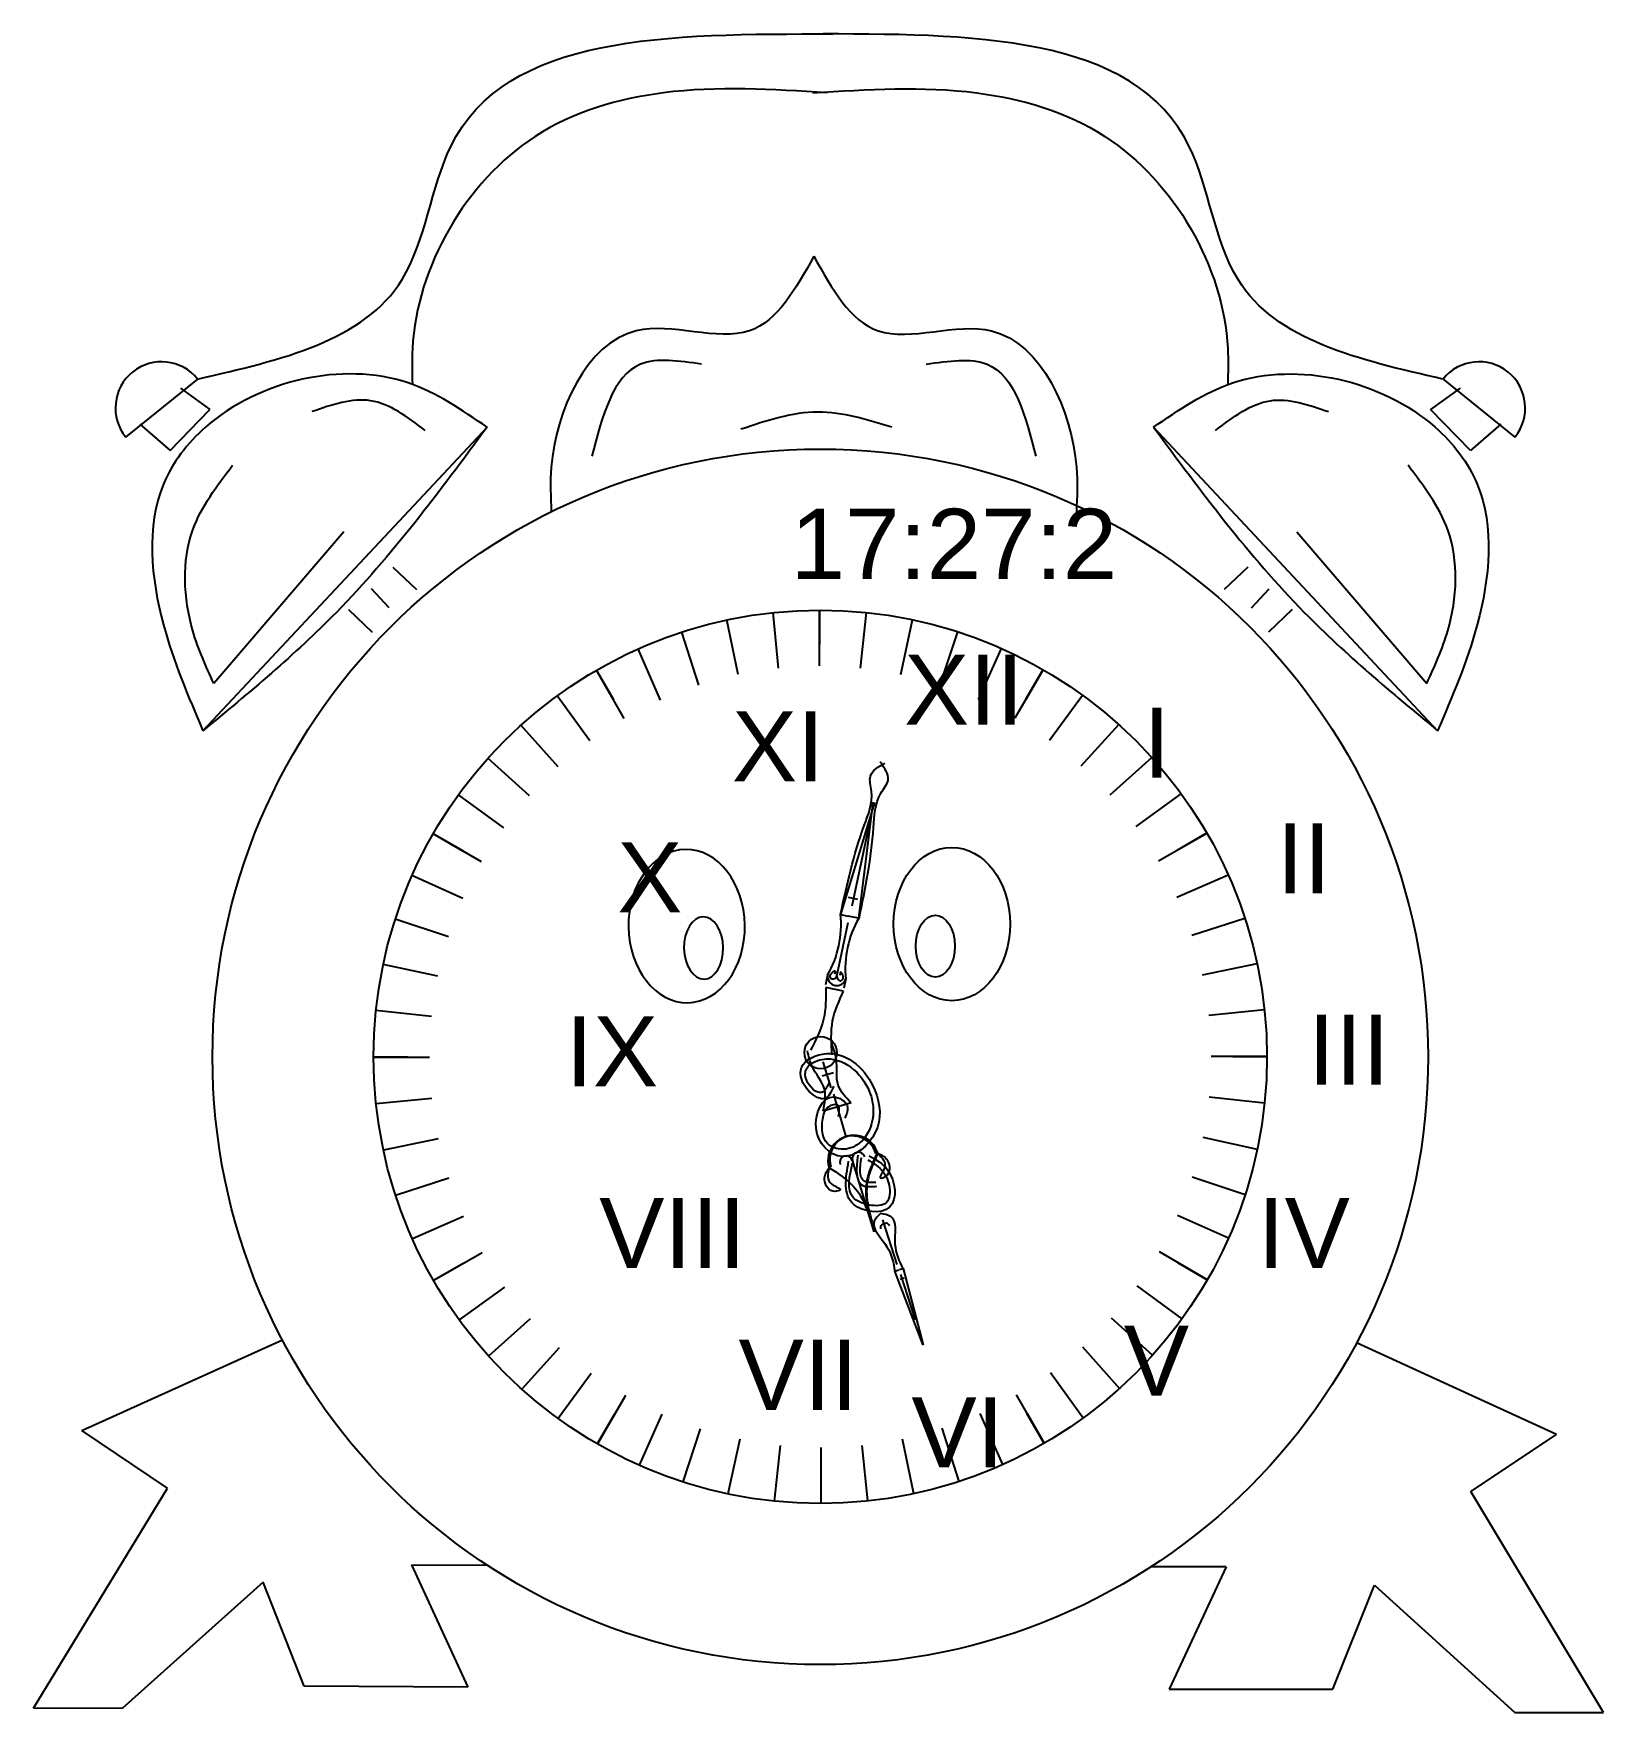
# Model space of a CAD drawing. Header units: millimetres. Extents: x -20683 to 20425, y -4676 to 18464.
# Drawn here: x -20683 to -4994, y -4676 to 12102 of the extents above; entities outside this region: 1.
import ezdxf

# ---------------------------------------------------------------- set-up
doc = ezdxf.new("R2010")
doc.units = ezdxf.units.MM
doc.styles.get("Standard").update_dxf_attribs({"font": 'arial.ttf'})

# ---------------------------------------------------------------- blocks, each defined once
blk = doc.blocks.new('*U5')
for p, q in [((-87, 3096), (-129, 2306)), ((-82, 3096), (-40, 2306)), ((-83, 2357), (-83, 2830)), ((-107, 2402), (-63, 2402)), ((-129, 2306), (-87, 2306)), ((-40, 2306), (-82, 2306)), ((-82, 2249), (-82, 1780))]:
    blk.add_line(p, q)
for points in [[(-79, 1711), (-166, 1769), (-123, 2050), (-123, 2306)], [(-82, 1711), (4, 1769), (-39, 2050), (-39, 2306)], [(-128, 1859), (-107, 1824), (-82, 1824)], [(-35, 1859), (-56, 1824), (-82, 1824)], [(-146, 1129), (-280, 1321), (-184, 1682), (148, 1545), (65, 1119)], [(-122, 1164), (-220, 1298), (-247, 1471), (-168, 1628), (2, 1599), (132, 1478), (33, 1145)], [(-129, 1405), (-22, 1356), (-68, 1121)], [(-124, 1446), (3, 1398), (-43, 1090)], [(-21, 360), (97, 449), (226, 336), (226, 83), (-54, 27), (-402, 522), (-276, 928), (114, 1054), (275, 708), (9, 462), (-91, 587), (-31, 698)], [(13, 315), (108, 382), (218, 214), (191, 118), (5, 69), (-244, 232), (-345, 516), (-320, 726), (-134, 960), (52, 995), (210, 890), (162, 603), (104, 545), (1, 545), (27, 662)]]:
    blk.add_spline(points, degree=3)
blk = doc.blocks.new('*U4')
for p, q in [((7, 2556), (-93, 1393)), ((-8, 2556), (92, 1393)), ((3, 1502), (3, 2432)), ((47, 1576), (-49, 1576)), ((-93, 1393), (-13, 1393)), ((93, 1393), (-13, 1393)), ((0, 781), (0, 1330)), ((-93, 772), (-93, 674)), ((93, 776), (93, 677)), ((96, 647), (-85, 647))]:
    blk.add_line(p, q)
for centre, radius, start, end in [((-1070, 1083), 1026, 342.3865, 17.6313), ((1071, 1083), 1026, 162.3687, 197.6135), ((0, 781), 93.3, 185.5551, 356.6042)]:
    blk.add_arc(centre, radius, start, end)
for points in [[(-93, 1393), (-45, 2310), (-45, 2661), (-88, 2807), (27, 2965)], [(98, 1393), (51, 2310), (51, 2661), (93, 2807), (-22, 2965)], [(0, 781), (-26, 745), (-50, 745), (-63, 789), (-28, 828), (-28, 797)], [(0, 781), (27, 745), (50, 745), (64, 789), (29, 828), (29, 797)], [(-85, 647), (-40, 335), (-104, 3)], [(94, 647), (49, 335), (113, 3)]]:
    blk.add_spline(points, degree=3)
blk = doc.blocks.new('Horero')
for p, q in [((1, 1122), (-4, 1868)), ((1, 1122), (-4, 1868)), ((-5, 435), (-4, 878)), ((140, 565), (-152, 565)), ((0, 368), (0, 97)), ((-68, 229), (52, 229))]:
    blk.add_line(p, q)
for centre, radius, start, end in [((-18, 1122), 244, 178.906, 359.9719), ((-9, 1122), 244, 178.906, 359.9719), ((-9, 1122), 244, 180.0281, 1.094), ((1, 1122), 244, 180.0281, 1.094), ((-64, 1124), 64.7, 178.6752, 358.671), ((66, 1125), 64.7, 182.068, 2.0638)]:
    blk.add_arc(centre, radius, start, end)
for points in [[(-262, 1127), (-80, 1376), (-13, 1868)], [(-253, 1127), (-71, 1376), (-4, 1868)], [(245, 1127), (63, 1376), (-4, 1868)], [(-262, 1127), (-339, 1228), (-272, 1371), (-219, 1371), (-281, 1294), (-262, 1127)], [(245, 1127), (322, 1228), (255, 1371), (202, 1371), (264, 1294), (245, 1127)], [(-149, 566), (-77, 362), (-132, 107), (-132, -52)], [(140, 565), (66, 362), (120, 106), (120, -53)]]:
    blk.add_spline(points, degree=3)
blk = doc.blocks.new('*U15')
blk.add_line((0, -171), (0, 171))
blk = doc.blocks.new('*U14')
at = {"color": 0, "linetype": 'ByBlock', "lineweight": -2, "transparency": 16777216}
blk.add_blockref('*U15', (9873, 4802), dxfattribs=at)
for p, rotation in [((6157, 2651), 59.99999999999999), ((13593, 2660), 299.9999999999999), ((6163, -1643), 120), ((13599, -1633), 239.9999999999999), ((9883, -3785), 180)]:
    blk.add_blockref('*U15', p, dxfattribs=dict(at, rotation=rotation))
blk = doc.blocks.new('*U10')
blk.add_blockref('*U14', (-6009, 3955))
blk = doc.blocks.new('*U11')
at = {"color": 0, "linetype": 'ByBlock', "lineweight": -2, "transparency": 16777216}
for p, rotation in [((8760, -5292), 30), ((15460, 2440), 150), ((10996, 6309), 210), ((4296, -1423), 329.9999999999999), ((11810, -5074), 59.99999999999999), ((15678, -610), 120), ((7946, 6091), 239.9999999999999), ((4078, 1627), 299.9999999999999), ((13747, 4972), 180), ((14342, -3360), 89.99999999999999), ((5414, 4377), 269.9999999999999)]:
    blk.add_blockref('*U10', p, dxfattribs=dict(at, rotation=rotation))
blk.add_blockref('*U10', (6009, -3955), dxfattribs=at)
blk = doc.blocks.new('*U12')
blk.add_line((-1, -279), (1, 279))
blk = doc.blocks.new('*U13')
at = {"color": 0, "linetype": 'ByBlock', "lineweight": -2, "transparency": 16777216}
for p, rotation in [((9002, 4601), 12.00000000000005), ((9434, 4670), 5.999999999999965), ((10309, 4671), 354.0000000000001), ((10742, 4603), 348.0000000000001), ((8579, 4487), 18.00000000000003), ((11165, 4491), 342.0000000000001), ((8170, 4329), 24.00000000000002), ((11574, 4334), 336.0000000000001), ((7780, 4130), 30.00000000000003), ((11965, 4136), 330.0000000000001), ((7413, 3891), 36.00000000000004), ((12333, 3898), 324), ((7073, 3614), 42.00000000000004), ((12674, 3623), 318.0000000000001), ((6764, 3304), 48.00000000000004), ((12984, 3313), 312.0000000000001), ((6489, 2963), 54.00000000000003), ((13260, 2973), 306.0000000000001), ((6251, 2596), 60.00000000000003), ((13499, 2606), 300.0000000000001), ((6052, 2205), 66.00000000000004), ((13698, 2216), 294), ((5896, 1796), 72.00000000000003), ((13856, 1808), 288.0000000000001), ((5783, 1373), 78.00000000000003), ((13970, 1385), 282.0000000000001), ((5715, 940), 84.00000000000004), ((14039, 952), 276.0000000000001), ((14063, 515), 270.0000000000001), ((5693, 502), 90.00000000000001), ((5717, 65), 96.00000000000004), ((14041, 77), 264), ((5786, -368), 102), ((13973, -355), 258.0000000000001), ((5900, -791), 108), ((13860, -779), 252.0000000000001), ((6057, -1199), 114), ((13704, -1188), 246), ((6257, -1589), 120), ((13505, -1578), 240), ((6496, -1956), 126), ((13267, -1946), 234.0000000000001), ((6772, -2296), 132), ((12992, -2287), 228), ((7082, -2606), 138.0000000000001), ((12683, -2597), 222.0000000000001), ((7423, -2881), 144.0000000000001), ((12343, -2873), 216), ((7791, -3119), 150.0000000000001), ((11976, -3113), 210), ((8181, -3317), 156.0000000000001), ((11586, -3312), 204), ((8591, -3473), 162.0000000000001), ((9014, -3586), 168.0000000000001), ((10754, -3584), 192), ((11177, -3470), 198.0000000000001), ((9447, -3654), 174), ((9884, -3676), 180), ((10322, -3653), 185.9999999999999)]:
    blk.add_blockref('*U12', p, dxfattribs=dict(at, rotation=rotation))
at = {"color": 1, "linetype": 'ByBlock', "lineweight": -2, "transparency": 16777216}
blk.add_blockref('*U12', (9872, 4693), dxfattribs=at)

msp = doc.modelspace()

# ---------------------------------------------------------------- linework, layer by layer
for p, q in [((-19044, 8650), (-19763, 8070)), ((-19215, 8560), (-18920, 8346)), ((-6426, 8560), (-6721, 8346)), ((-6597, 8650), (-5879, 8070)), ((-19319, 7935), (-18920, 8346)), ((-6322, 7935), (-6721, 8346)), ((-19620, 8199), (-19319, 7935)), ((-16151, 8168), (-18990, 5135)), ((-9490, 8168), (-6651, 5135)), ((-6021, 8199), (-6322, 7935)), ((-17583, 7124), (-18883, 5608)), ((-8058, 7124), (-6759, 5608)), ((-17093, 6771), (-16855, 6546)), ((-8549, 6771), (-8786, 6546)), ((-17129, 6363), (-17306, 6552)), ((-8512, 6363), (-8335, 6552)), ((-17537, 6345), (-17300, 6120)), ((-8104, 6345), (-8342, 6120)), ((-20200, -1858), (-18196, -953)), ((-5462, -1898), (-7461, -983)), ((-19346, -2433), (-20200, -1858)), ((-6320, -2469), (-5462, -1898)), ((-20683, -4633), (-19346, -2433)), ((-4994, -4676), (-6320, -2469)), ((-16907, -3200), (-16342, -4423)), ((-16907, -3200), (-16151, -3204)), ((-8763, -3222), (-9519, -3222)), ((-8763, -3222), (-9334, -4442)), ((-18389, -3373), (-19799, -4637)), ((-17979, -4414), (-18389, -3373)), ((-7697, -4442), (-7281, -3404)), ((-7281, -3404), (-5878, -4676)), ((-16342, -4423), (-17979, -4414)), ((-9334, -4442), (-7697, -4442)), ((-19799, -4637), (-20683, -4633)), ((-5878, -4676), (-4994, -4676))]:
    msp.add_line(p, q)
for centre, radius in [((-12821, 1876), 6074), ((-12821, 1876), 4464), ((-12818, 1918), 162)]:
    msp.add_circle(centre, radius)
for centre, start, end in [((-19403, 8360), 38.9131, 218.9131), ((-6238, 8360), 321.0869, 141.0869)]:
    msp.add_arc(centre, 462, start, end)
at = {"extrusion": (0, 0, -1)}
for centre, major_axis, ratio in [((-14156, 3183), (12, -766), 0.759362), ((-13987, 2964), (5, -311), 0.630769)]:
    msp.add_ellipse(centre, major_axis=major_axis, ratio=ratio, dxfattribs=at)
for centre, major_axis, ratio in [((-11506, 3203), (0, -766), 0.759362), ((-11671, 2982), (0, -311), 0.630769)]:
    msp.add_ellipse(centre, major_axis=major_axis, ratio=ratio)
for points in [[(-19044, 8650), (-17000, 9644), (-16514, 10973), (-12700, 12098)], [(-6602, 8650), (-8646, 9644), (-9133, 10973), (-12946, 12098)], [(-12752, 11510), (-14389, 11510), (-15669, 11075), (-16897, 8954), (-16897, 8596)], [(-12895, 11510), (-11257, 11510), (-9977, 11075), (-8749, 8954), (-8749, 8596)], [(-12885, 9877), (-13528, 9132), (-14660, 9132), (-15509, 7770), (-15509, 7324)], [(-12885, 9877), (-12242, 9132), (-11110, 9132), (-10261, 7770), (-10261, 7324)], [(-16151, 8168), (-16941, 8611), (-18965, 8168), (-19385, 7600), (-19385, 6195), (-18990, 5135)], [(-14009, 8798), (-14617, 8798), (-15103, 7878)], [(-11761, 8798), (-11153, 8798), (-10667, 7878)], [(-9490, 8168), (-8700, 8611), (-6676, 8168), (-6256, 7600), (-6256, 6195), (-6651, 5135)], [(-16770, 8136), (-17315, 8433), (-17901, 8324)], [(-8872, 8136), (-8326, 8433), (-7741, 8324)], [(-13614, 8151), (-12844, 8323), (-12105, 8171)], [(-16151, 8168), (-17657, 6318), (-18990, 5135)], [(-9490, 8168), (-7984, 6318), (-6651, 5135)], [(-18883, 5608), (-19091, 6133), (-19091, 7144), (-18694, 7788)], [(-6759, 5608), (-6550, 6133), (-6550, 7144), (-6947, 7788)]]:
    msp.add_spline(points, degree=3)

# ---------------------------------------------------------------- block references
at = {"color": 1}
msp.add_blockref('*U11', (-22699, 1368), dxfattribs=at)
msp.add_blockref('*U13', (-22699, 1368))
for name, rotation in [('*U4', 348), ('Horero', 196.4833333333334), ('*U5', 197.8)]:
    msp.add_blockref(name, (-12818, 1918), dxfattribs=dict(rotation=rotation))

# ---------------------------------------------------------------- texts
note = msp.add_mtext_dynamic_manual_height_columns('9:43:28\\P', width=7354.05, gutter_width=12.5, heights=[2.5, 0], dxfattribs=dict(insert=(9838, 18454), char_height=700, attachment_point=1))
note = msp.add_mtext_dynamic_manual_height_columns('17:27:2\\P', width=1441.95, gutter_width=12.5, heights=[2.5, 0], dxfattribs=dict(insert=(-14571, 7353), char_height=700, attachment_point=1))
note = msp.add_mtext_dynamic_manual_height_columns('XII\\P', width=1441.95, gutter_width=12.5, heights=[2.5, 0], dxfattribs=dict(insert=(-13439, 5895), char_height=700, attachment_point=1))
for column, words in zip(note.columns.linked_columns, ['\\P']):
    column.text = words
note = msp.add_mtext_dynamic_manual_height_columns('XI\\P', width=1441.95, gutter_width=12.5, heights=[2.5, 0], dxfattribs=dict(insert=(-15159, 5330), char_height=700, attachment_point=1))
note = msp.add_mtext_dynamic_manual_height_columns('I\\P', width=1441.95, gutter_width=12.5, heights=[2.5, 0], dxfattribs=dict(insert=(-11047, 5367), char_height=700, attachment_point=1))
note = msp.add_mtext_dynamic_manual_height_columns('II\\P', width=1441.95, gutter_width=12.5, heights=[2.5, 0], dxfattribs=dict(insert=(-9715, 4210), char_height=700, attachment_point=1))
note = msp.add_mtext_dynamic_manual_height_columns('X\\P', width=1441.95, gutter_width=12.5, heights=[2.5, 0], dxfattribs=dict(insert=(-16305, 4019), char_height=700, attachment_point=1))
note = msp.add_mtext_dynamic_manual_height_columns('IX\\P', width=1441.95, gutter_width=12.5, heights=[2.5, 0], dxfattribs=dict(insert=(-16819, 2282), char_height=700, attachment_point=1))
note = msp.add_mtext_dynamic_manual_height_columns('III\\P', width=1441.95, gutter_width=12.5, heights=[2.5, 0], dxfattribs=dict(insert=(-9401, 2299), char_height=700, attachment_point=1))
note = msp.add_mtext_dynamic_manual_height_columns('VIII\\P', width=1441.95, gutter_width=12.5, heights=[2.5, 0], dxfattribs=dict(insert=(-16485, 466), char_height=700, attachment_point=1))
note = msp.add_mtext_dynamic_manual_height_columns('IV\\P', width=1441.95, gutter_width=12.5, heights=[2.5, 0], dxfattribs=dict(insert=(-9906, 466), char_height=700, attachment_point=1))
note = msp.add_mtext_dynamic_manual_height_columns('V\\P', width=1441.95, gutter_width=12.5, heights=[2.5, 0], dxfattribs=dict(insert=(-11242, -811), char_height=700, attachment_point=1))
note = msp.add_mtext_dynamic_manual_height_columns('VII\\P', width=1441.95, gutter_width=12.5, heights=[2.5, 0], dxfattribs=dict(insert=(-15092, -952), char_height=700, attachment_point=1))
note = msp.add_mtext_dynamic_manual_height_columns('VI\\P', width=1441.95, gutter_width=12.5, heights=[2.5, 0], dxfattribs=dict(insert=(-13364, -1528), char_height=700, attachment_point=1))

doc.saveas('drawing.dxf')
